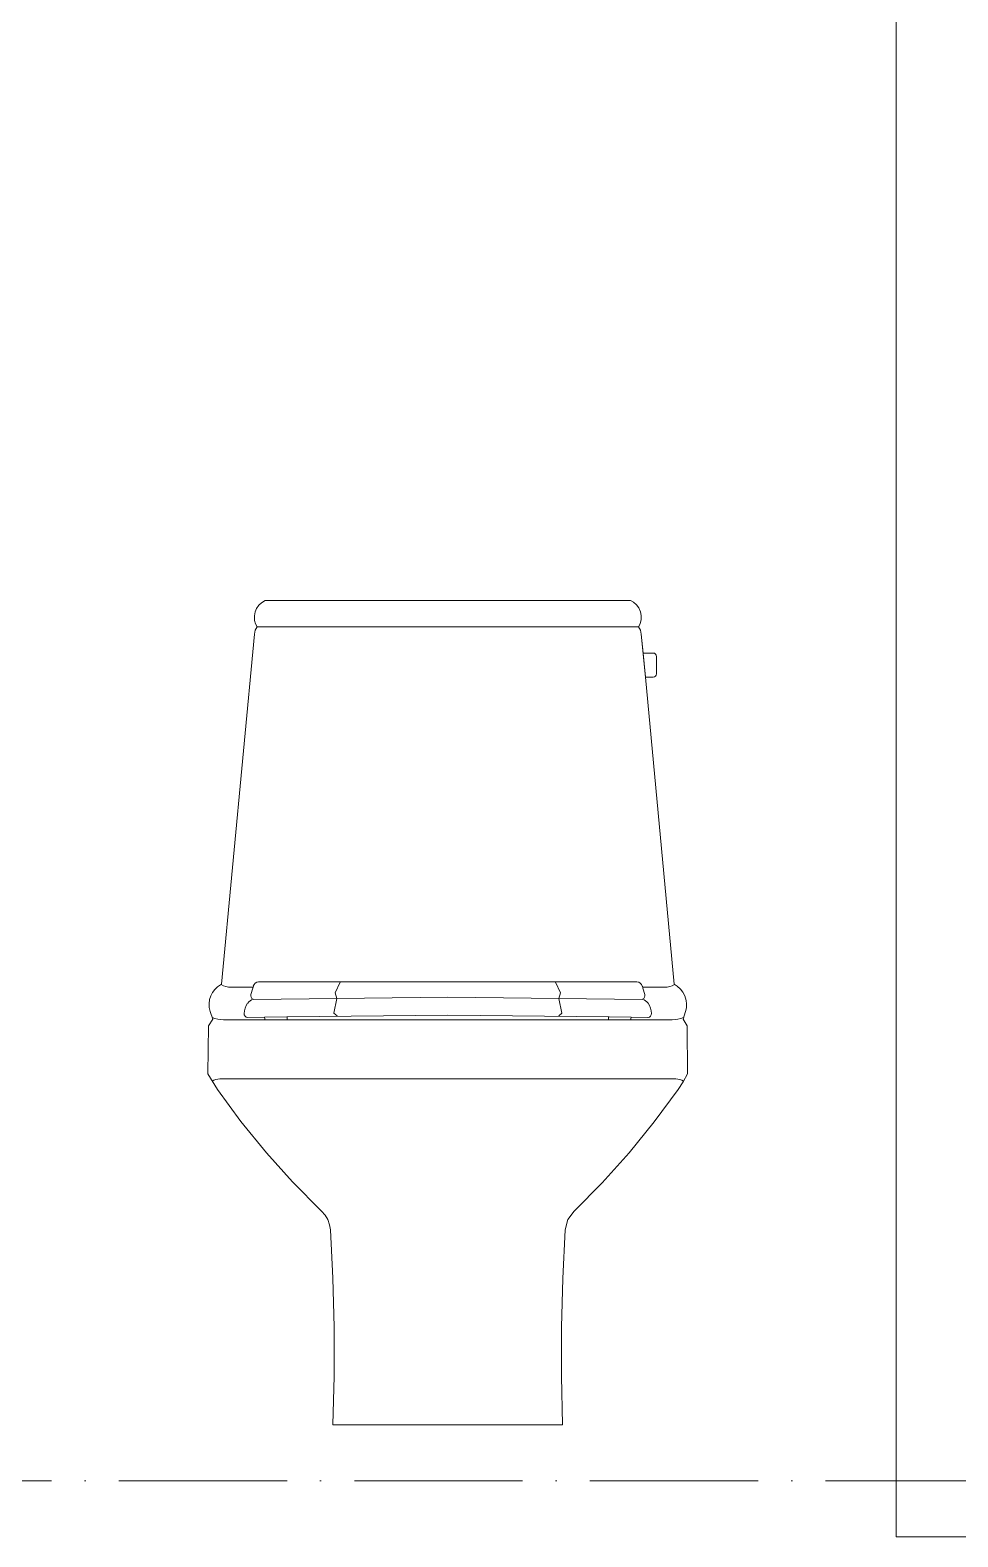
# Model space of a CAD drawing. Header units: millimetres. Extents: x -7075 to 54747, y -13937 to 93540.
# Drawn here: x 38227 to 39055, y 81250 to 82594 of the extents above; entities that cross this region are included whole.
import ezdxf

# ---------------------------------------------------------------- set-up
doc = ezdxf.new("R2010")
doc.units = ezdxf.units.MM
doc.linetypes.add('Grid Line', pattern=[4.2, 3, -0.6, 0, -0.6])
for name, color, linetype, lineweight in [('NET-CAT', 3, 'Continuous', 15), ('THIET-BI', 44, 'Continuous', 5), ('TRUC', 225, 'Continuous', 5)]:
    doc.layers.add(name, color=color, linetype=linetype, lineweight=lineweight)

# ---------------------------------------------------------------- blocks, each defined once
blk = doc.blocks.new('X-XI2 - X-XI-1425462-A-A')
at = {"layer": 'THIET-BI'}
for p, q in [((38428, 82074.9), (38429.3, 82077.9)), ((38428, 82074.9), (38429.3, 82077.9)), ((38429.3, 82077.9), (38431.3, 82080.8)), ((38429.3, 82077.9), (38431.3, 82080.8)), ((38431.3, 82080.8), (38433.8, 82083.1)), ((38431.3, 82080.8), (38433.8, 82083.1)), ((38433.8, 82083.1), (38437.1, 82085)), ((38433.8, 82083.1), (38437.1, 82085)), ((38437.1, 82085), (38762.8, 82085)), ((38437.1, 82085), (38762.8, 82085)), ((38762.8, 82085), (38765.5, 82083.5)), ((38762.8, 82085), (38765.5, 82083.5)), ((38765.5, 82083.5), (38768.1, 82081.3)), ((38765.5, 82083.5), (38768.1, 82081.3)), ((38768.1, 82081.3), (38770.3, 82078.4)), ((38768.1, 82081.3), (38770.3, 82078.4)), ((38770.3, 82078.4), (38771.8, 82074.9)), ((38770.3, 82078.4), (38771.8, 82074.9)), ((38427.4, 82071.3), (38428, 82074.9)), ((38427.4, 82071.3), (38428, 82074.9)), ((38427.6, 82067.1), (38427.4, 82071.3)), ((38427.6, 82067.1), (38427.4, 82071.3)), ((38428.4, 82064.3), (38427.6, 82067.1)), ((38428.4, 82064.3), (38427.6, 82067.1)), ((38429.9, 82061.5), (38428.4, 82064.3)), ((38429.9, 82061.5), (38428.4, 82064.3)), ((38771.4, 82064.3), (38770, 82061.5)), ((38771.4, 82064.3), (38770, 82061.5)), ((38772.4, 82068.2), (38771.4, 82064.3)), ((38772.4, 82068.2), (38771.4, 82064.3)), ((38771.8, 82074.9), (38772.5, 82071.7)), ((38771.8, 82074.9), (38772.5, 82071.7)), ((38772.5, 82071.7), (38772.4, 82068.2)), ((38772.5, 82071.7), (38772.4, 82068.2)), ((38398.2, 81742.8), (38427.4, 82055.1)), ((38398.2, 81742.8), (38427.4, 82055.1)), ((38427.4, 82055.1), (38427.7, 82056.8)), ((38427.4, 82055.1), (38427.7, 82056.8)), ((38427.7, 82056.8), (38428.2, 82058.5)), ((38427.7, 82056.8), (38428.2, 82058.5)), ((38428.2, 82058.5), (38428.9, 82060)), ((38428.2, 82058.5), (38428.9, 82060)), ((38428.9, 82060), (38429.9, 82061.5)), ((38428.9, 82060), (38429.9, 82061.5)), ((38599.9, 82061.5), (38429.9, 82061.5)), ((38770, 82061.5), (38599.9, 82061.5)), ((38770, 82061.5), (38771.7, 82058.5)), ((38770, 82061.5), (38771.7, 82058.5)), ((38771.7, 82058.5), (38772.5, 82055.1)), ((38771.7, 82058.5), (38772.5, 82055.1)), ((38772.5, 82055.1), (38774.1, 82038.2)), ((38772.5, 82055.1), (38776.1, 82016.8)), ((38774.1, 82038.2), (38783, 82038.2)), ((38774.1, 82038.2), (38783, 82038.2)), ((38776.1, 82016.8), (38774.1, 82038.2)), ((38786.1, 82035.2), (38786.1, 82019.8)), ((38786.1, 82035.2), (38786.1, 82019.8)), ((38776.1, 82016.8), (38801.7, 81742.8)), ((38783, 82016.8), (38776.1, 82016.8)), ((38783, 82016.8), (38776.1, 82016.8)), ((38776.1, 82016.8), (38801.7, 81742.8)), ((38392.1, 81738.2), (38394.6, 81740.5)), ((38392.1, 81738.2), (38394.6, 81740.5)), ((38394.6, 81740.5), (38398.2, 81742.8)), ((38394.6, 81740.5), (38398.2, 81742.8)), ((38431.2, 81744.9), (38599.9, 81744.9)), ((38499.5, 81735.1), (38504, 81744.6)), ((38599.9, 81744.9), (38768.6, 81744.9)), ((38700.4, 81735.1), (38695.9, 81744.6)), ((38801.7, 81742.8), (38804.4, 81741.2)), ((38801.7, 81742.8), (38804.4, 81741.2)), ((38804.4, 81741.2), (38807.4, 81738.6)), ((38804.4, 81741.2), (38807.4, 81738.6)), ((38387, 81725.5), (38387.4, 81729.1)), ((38387, 81725.5), (38387.4, 81729.1)), ((38387.4, 81729.1), (38388.5, 81732.6)), ((38387.4, 81729.1), (38388.5, 81732.6)), ((38388.5, 81732.6), (38390.1, 81735.5)), ((38388.5, 81732.6), (38390.1, 81735.5)), ((38390.1, 81735.5), (38392.1, 81738.2)), ((38390.1, 81735.5), (38392.1, 81738.2)), ((38426.2, 81740.1), (38406.6, 81740.1)), ((38426.7, 81729.2), (38599.9, 81731.4)), ((38498.2, 81717), (38500.8, 81730)), ((38500.8, 81730), (38499.5, 81735.1)), ((38599.9, 81731.4), (38773.2, 81729.2)), ((38699, 81730), (38700.4, 81735.1)), ((38701.7, 81717), (38699, 81730)), ((38773.7, 81740.1), (38793.2, 81740.1)), ((38807.4, 81738.6), (38809.6, 81735.9)), ((38807.4, 81738.6), (38809.6, 81735.9)), ((38809.6, 81735.9), (38811.3, 81732.6)), ((38809.6, 81735.9), (38811.3, 81732.6)), ((38811.3, 81732.6), (38812.6, 81728.2)), ((38811.3, 81732.6), (38812.6, 81728.2)), ((38812.6, 81728.2), (38812.9, 81725.4)), ((38812.6, 81728.2), (38812.9, 81725.4)), ((38387.1, 81722.1), (38387, 81725.5)), ((38387.1, 81722.1), (38387, 81725.5)), ((38388, 81718.6), (38387.1, 81722.1)), ((38388, 81718.6), (38387.1, 81722.1)), ((38390.2, 81711.8), (38388, 81718.6)), ((38390.2, 81711.8), (38388, 81718.6)), ((38421.4, 81713.3), (38436.3, 81713.5)), ((38436.3, 81713.5), (38456.5, 81713.8)), ((38456.2, 81713.8), (38599.9, 81715.3)), ((38456.7, 81713.8), (38456.7, 81711.2)), ((38501.1, 81714.6), (38498.2, 81717)), ((38599.9, 81715.3), (38743.7, 81713.8)), ((38698.8, 81714.6), (38701.7, 81717)), ((38743.1, 81713.8), (38743.1, 81711.2)), ((38763.6, 81713.5), (38743.4, 81713.8)), ((38778.5, 81713.3), (38763.6, 81713.5)), ((38811.9, 81718.6), (38809.7, 81711.8)), ((38811.9, 81718.6), (38809.7, 81711.8)), ((38812.7, 81721.9), (38811.9, 81718.6)), ((38812.7, 81721.9), (38811.9, 81718.6)), ((38812.9, 81725.4), (38812.7, 81721.9)), ((38812.9, 81725.4), (38812.7, 81721.9)), ((38386, 81663), (38386.4, 81705.9)), ((38386, 81663), (38386.4, 81705.9)), ((38386.4, 81705.9), (38390.2, 81711.8)), ((38386.4, 81705.9), (38390.2, 81711.8)), ((38399.8, 81711.2), (38599.9, 81711.2)), ((38437, 81711.2), (38436.3, 81713.3)), ((38599.9, 81711.2), (38800, 81711.2)), ((38762.9, 81711.2), (38763.6, 81713.3)), ((38809.7, 81711.8), (38813.5, 81705.9)), ((38809.7, 81711.8), (38813.5, 81705.9)), ((38813.5, 81705.9), (38813.8, 81663)), ((38813.5, 81705.9), (38813.8, 81663)), ((38394.5, 81648.9), (38386, 81663)), ((38394.5, 81648.9), (38386, 81663)), ((38813.8, 81663), (38809.9, 81655.8)), ((38813.8, 81663), (38809.9, 81655.8)), ((38415.4, 81620.5), (38394.5, 81648.9)), ((38415.4, 81620.5), (38394.5, 81648.9)), ((38396.6, 81658.4), (38599.9, 81658.4)), ((38599.9, 81658.4), (38803.2, 81658.4)), ((38805.4, 81648.9), (38784.1, 81620)), ((38805.4, 81648.9), (38784.1, 81620)), ((38809.9, 81655.8), (38805.4, 81648.9)), ((38809.9, 81655.8), (38805.4, 81648.9)), ((38438.2, 81592.5), (38415.4, 81620.5)), ((38438.2, 81592.5), (38415.4, 81620.5)), ((38784.1, 81620), (38761.7, 81592.5)), ((38784.1, 81620), (38761.7, 81592.5)), ((38461.5, 81566.6), (38438.2, 81592.5)), ((38461.5, 81566.6), (38438.2, 81592.5)), ((38761.7, 81592.5), (38737.6, 81565.8)), ((38761.7, 81592.5), (38737.6, 81565.8)), ((38487.3, 81540.6), (38461.5, 81566.6)), ((38487.3, 81540.6), (38461.5, 81566.6)), ((38737.6, 81565.8), (38712.6, 81540.6)), ((38737.6, 81565.8), (38712.6, 81540.6)), ((38490.5, 81536.9), (38487.3, 81540.6)), ((38490.5, 81536.9), (38487.3, 81540.6)), ((38712.6, 81540.6), (38707, 81532.9)), ((38712.6, 81540.6), (38707, 81532.9)), ((38492.8, 81532.9), (38490.5, 81536.9)), ((38492.8, 81532.9), (38490.5, 81536.9)), ((38494.5, 81528.3), (38492.8, 81532.9)), ((38494.5, 81528.3), (38492.8, 81532.9)), ((38495.2, 81523.7), (38494.5, 81528.3)), ((38495.2, 81523.7), (38494.5, 81528.3)), ((38707, 81532.9), (38704.7, 81523.7)), ((38707, 81532.9), (38704.7, 81523.7)), ((38497.5, 81480.6), (38495.2, 81523.7)), ((38497.5, 81480.6), (38495.2, 81523.7)), ((38704.7, 81523.7), (38702.4, 81480.4)), ((38704.7, 81523.7), (38702.4, 81480.4)), ((38498.7, 81436.9), (38497.5, 81480.6)), ((38498.7, 81436.9), (38497.5, 81480.6)), ((38702.4, 81480.4), (38701.2, 81436.9)), ((38702.4, 81480.4), (38701.2, 81436.9)), ((38498.7, 81393.3), (38498.7, 81436.9)), ((38498.7, 81393.3), (38498.7, 81436.9)), ((38701.2, 81436.9), (38701.2, 81393.4)), ((38701.2, 81436.9), (38701.2, 81393.4)), ((38497.5, 81350), (38498.7, 81393.3)), ((38497.5, 81350), (38498.7, 81393.3)), ((38701.2, 81393.4), (38702.3, 81350)), ((38701.2, 81393.4), (38702.3, 81350)), ((38702.3, 81350), (38497.5, 81350)), ((38702.3, 81350), (38497.5, 81350)), ((38702.3, 81350), (38497.5, 81350))]:
    blk.add_line(p, q, dxfattribs=at)
for centre, radius, start, end in [((38783, 82035.2), 3.03, 0, 90), ((38783, 82035.2), 3.03, 0, 90), ((38783, 82019.8), 3.03, 270, 0), ((38783, 82019.8), 3.03, 270, 0), ((38406.6, 81757.7), 17.6, 239.7807, 270), ((38297.3, 81774.1), 133.3, 342.3805, 345.7034), ((38431.2, 81740), 4.93, 90, 165.7034), ((38768.6, 81740), 4.93, 14.2966, 90), ((38902.6, 81774.1), 133.3, 194.2966, 197.6195), ((38793.2, 81757.7), 17.6, 270, 300.2655), ((38429, 81720.6), 9.33, 107.3847, 144.245), ((38427.7, 81732.7), 3.51, 162.3805, 244.9136), ((38772.2, 81732.7), 3.51, 295.0864, 17.6195), ((38770.9, 81720.6), 9.33, 35.755, 72.6153), ((38435.2, 81716.1), 17, 144.245, 177.8761), ((38421.5, 81716.6), 3.33, 177.8761, 267.5906), ((38764.7, 81716.1), 17, 2.1239, 35.755), ((38778.3, 81716.6), 3.33, 272.4094, 2.1239), ((38399.8, 81737.8), 26.6, 247.7136, 270), ((38800, 81737.8), 26.6, 270, 292.2864), ((38396.6, 81645.7), 12.7, 90, 123.2542), ((38803.2, 81645.7), 12.7, 56.8378, 90)]:
    blk.add_arc(centre, radius, start, end, dxfattribs=at)

msp = doc.modelspace()

# ---------------------------------------------------------------- linework, layer by layer
at = {"layer": 'NET-CAT'}
for p, q in [((38999.9, 86550), (38999.9, 81250)), ((38999.9, 81250), (42599.9, 81250))]:
    msp.add_line(p, q, dxfattribs=at)
at = {"layer": 'TRUC', "linetype": 'Grid Line', "ltscale": 50}
msp.add_line((-7075.1, 81300), (51521, 81300), dxfattribs=at)

# ---------------------------------------------------------------- block references
at = {"layer": 'THIET-BI'}
msp.add_blockref('X-XI2 - X-XI-1425462-A-A', (0, 0), dxfattribs=at)

doc.saveas('drawing.dxf')
